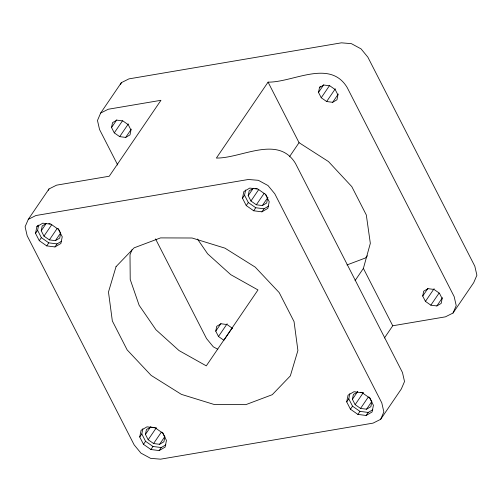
<?xml version="1.0" encoding="UTF-8"?>
<svg xmlns="http://www.w3.org/2000/svg" width="502" height="502" viewBox="0 0 502 502"><rect width="100%" height="100%" fill="white"/><g stroke="black" fill="none" stroke-linecap="round" stroke-linejoin="round"><path stroke-width="0.75" d="M36.878 226.659L42.808 223.183L51.066 224.25L58.496 229.452L62.248 236.787L60.899 243.47L54.969 246.946L46.711 245.88L39.281 240.678L35.529 233.342L36.878 226.659L37.7 225.442M35.529 233.342L37.594 230.305L38.641 225.109M60.673 233.279L59.694 238.143L55.377 240.665L49.378 239.893L43.975 236.116L41.239 230.776L42.218 225.913L46.535 223.39M111.544 127.521L112.523 122.657L116.84 120.135L122.846 120.907L128.248 124.691L130.978 130.024L129.999 134.887L125.682 137.416L119.677 136.638L114.274 132.861L111.544 127.521L116.74 119.896M139.738 436.985L141.081 430.296L147.017 426.825L155.275 427.886L162.704 433.088L166.457 440.423L165.108 447.113L159.178 450.583L150.92 449.516L143.49 444.32L139.738 436.985L141.802 433.941L142.85 428.746M162.485 432.247L164.882 436.922L163.897 441.779L159.586 444.308L153.581 443.53L148.178 439.752L145.448 434.412L146.427 429.549L150.744 427.026L152.244 427.221M232.106 328.201L223.886 340.274L218.483 336.497L215.753 331.163L216.732 326.3L221.049 323.771L227.048 324.549L232.457 328.327M242.497 198.24L243.84 191.551L249.776 188.074L258.034 189.141L265.464 194.343L269.216 201.678L267.867 208.361L261.931 211.838L253.679 210.771L246.25 205.569L242.497 198.24L244.562 195.196L245.61 190.001M265.589 194.167L267.641 198.177L266.656 203.034L262.345 205.556L256.34 204.785L250.937 201.007L248.208 195.667L249.187 190.804L253.504 188.281M319.492 87.549L323.803 85.026L329.808 85.798L335.211 89.582L337.94 94.916L336.961 99.779L332.65 102.308L326.645 101.529L321.242 97.752L318.513 92.418L319.492 87.549L320.358 86.281M346.7 401.876L348.049 395.187L353.985 391.717L362.237 392.777L369.667 397.979L373.419 405.315L372.076 412.004L366.14 415.474L357.882 414.407L350.452 409.212L346.7 401.876L348.771 398.833L349.812 393.637M369.453 397.138L371.844 401.813L370.865 406.676L366.548 409.199L360.549 408.421L355.146 404.643L352.41 399.303L353.395 394.44L357.706 391.918M422.715 296.054L423.694 291.191L428.011 288.663L434.017 289.441L439.419 293.218L442.149 298.552L441.17 303.421L436.853 305.944L430.848 305.172L425.445 301.388L422.715 296.054L427.911 288.424M355.065 280.624L363.392 268.401L370.332 243.351L366.316 214.988L351.808 186.637L328.471 161.556L299.054 142.675L268.074 82.133C293.105 82.497 329.758 58.646 347.164 87.499L454.153 296.575L456.224 305.611L453.03 313.035L445.437 316.837L392.746 325.773L384.425 337.997M131.988 249.764L130.005 254.746L130.213 279.476L139.129 305.272L155.934 329.732L179.045 350.578L206.291 365.864L257.984 289.943L230.738 274.657L207.627 253.811L197.455 239.008M117.732 165.045L99.54 129.503L97.476 120.467L100.664 113.044L108.263 109.241L160.947 100.306L109.254 176.227L56.563 185.163L48.976 188.965L28.294 219.336L25.1 226.753L27.171 235.789L134.16 444.872L140.936 453.111L150.6 458.345L160.565 459.173L373.061 423.123L380.66 419.321L401.336 388.956L404.524 381.533L402.46 372.497L295.465 163.42C278.064 134.567 241.412 158.419 216.381 158.055L268.074 82.133M48.393 190.314L48.976 188.965M120.474 84.7L121.34 82.679L128.939 78.877L341.435 42.827L351.4 43.655L361.063 48.889L367.841 57.128L474.829 266.211L476.9 275.247L473.706 282.664L453.03 313.035M380.66 419.321L383.848 411.904L381.784 402.868L274.789 193.785L268.018 185.545L258.354 180.312L248.383 179.484L35.887 215.534L28.294 219.336M100.664 113.044L121.34 82.679M41.239 230.776L46.002 223.785M43.975 236.116L51.762 224.67M114.274 132.861L122.501 120.781M49.378 239.893L57.165 228.454M119.677 136.638L128.336 123.925M46.711 245.88L48.776 242.842L57.033 243.909L61.652 241.205M55.377 240.665L60.573 233.041M125.682 137.416L131.311 129.152M54.969 246.946L57.033 243.909M248.208 195.667L252.964 188.677M318.513 92.418L323.702 84.788M321.242 97.752L329.463 85.673M250.937 201.007L258.731 189.561M256.34 204.785L264.134 193.345M326.645 101.529L335.298 88.816M289.416 156.825L299.054 142.675M253.679 210.771L255.744 207.734L264.002 208.801L268.62 206.096M262.345 205.556L267.968 197.299M332.65 102.308L338.273 94.043M261.931 211.838L264.002 208.801M145.448 434.412L150.638 426.788M215.753 331.163L220.943 323.533M148.178 439.752L156.404 427.673M218.483 336.497L227.136 323.784M153.581 443.53L161.374 432.09M150.92 449.516L152.984 446.479L161.242 447.546L165.861 444.841M159.586 444.308L164.775 436.677M159.178 450.583L161.242 447.546M352.41 399.303L357.606 391.679M355.146 404.643L363.366 392.564M425.445 301.388L434.104 288.675M360.549 408.421L368.336 396.982M430.848 305.172L439.074 293.093M357.882 414.407L359.947 411.37L368.211 412.437L372.823 409.732M366.548 409.199L371.744 401.569M436.853 305.944L442.482 297.68M366.14 415.474L368.211 412.437M39.281 240.678L41.352 237.647L37.594 230.305M246.25 205.569L248.321 202.538L244.562 195.196M143.49 444.32L145.561 441.289L141.802 433.941M350.452 409.212L352.529 406.181L348.771 398.833M367.433 255.825L365.305 258.041L346.97 264.943M255.003 188.476L257.25 188.765M48.788 223.679L50.288 223.873M360.712 392.307L362.959 392.595M153.744 427.415L155.243 427.604M217.818 349.267L213.306 346.819L206.535 338.58L155.532 238.921M248.321 202.538L255.744 207.734M352.529 406.181L359.947 411.37M41.352 237.647L48.776 242.842M145.561 441.289L152.984 446.479M363.392 268.401L392.746 325.773M58.282 228.611L60.334 232.614M116.044 266.637L108.476 292.026L112.335 320.947L127.15 349.9L151.146 375.408L181.41 394.377L214.304 404.53L245.854 404.643L272.26 394.697L290.338 375.898L297.906 350.509L294.046 321.594L279.225 292.635L255.236 267.133L224.965 248.157L192.071 238.004L160.527 237.898L134.122 247.837L116.044 266.637"/></g></svg>
